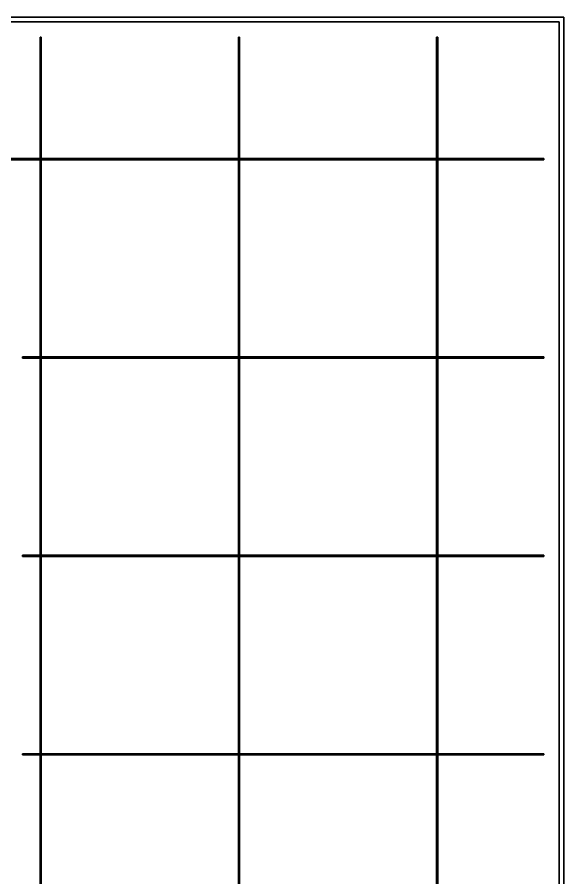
# Model space of a CAD drawing. Header units: metres. Extents: x -0.1 to 82.2, y -4 to 82.7.
# Drawn here: x 64.23 to 82.15, y 54.45 to 82.65 of the extents above; entities that cross this region are included whole.
import ezdxf

# ---------------------------------------------------------------- set-up
doc = ezdxf.new("R2010")
doc.units = ezdxf.units.M
doc.layers.add('A-SITE', color=8, linetype='Continuous')
doc.layers.add('A-SITE-JNT', color=9, linetype='Continuous')

msp = doc.modelspace()

# ---------------------------------------------------------------- linework, layer by layer
at = {"layer": 'A-SITE'}
for points in [[(-0.15, -0.15, -0.18), (-0.15, 82.65, -0.18), (82.15, 82.65, -0.18), (82.15, -0.15, -0.18)], [(-0.15, -0.15, -0.02), (82.15, -0.15, -0.02), (82.15, 82.65, -0.02), (-0.15, 82.65, -0.02)], [(-0.15, 82.65, -0.18), (-0.15, 82.65, -0.02), (82.15, 82.65, -0.02), (82.15, 82.65, -0.18)], [(82.15, -0.15, -0.18), (82.15, 82.65, -0.18), (82.15, 82.65, -0.02), (82.15, -0.15, -0.02)], [(0, 0, -0.6), (0, 82.5, -0.6), (82, 82.5, -0.6), (82, 0, -0.6)], [(0, 0), (82, 0), (82, 82.5), (0, 82.5)], [(0, 82.5, -0.6), (0, 82.5), (82, 82.5), (82, 82.5, -0.6)], [(82, 0, -0.6), (82, 82.5, -0.6), (82, 82.5), (82, 0)]]:
    msp.add_3dface(points, dxfattribs=at)
at = {"layer": 'A-SITE-JNT'}
for points in [[(64.98, 0.5, 0.002), (64.98, 82, 0.002), (65.02, 82, 0.002), (65.02, 0.5, 0.002)], [(64.98, 0.5, 0.01), (65.02, 0.5, 0.01), (65.02, 82, 0.01), (64.98, 82, 0.01)], [(64.98, 0.5, 0.002), (64.98, 0.5, 0.01), (64.98, 82, 0.01), (64.98, 82, 0.002)], [(64.98, 82, 0.002), (64.98, 82, 0.01), (65.02, 82, 0.01), (65.02, 82, 0.002)], [(65.02, 0.5, 0.002), (65.02, 82, 0.002), (65.02, 82, 0.01), (65.02, 0.5, 0.01)], [(71.48, 0.5, 0.002), (71.48, 82, 0.002), (71.52, 82, 0.002), (71.52, 0.5, 0.002)], [(71.48, 0.5, 0.01), (71.52, 0.5, 0.01), (71.52, 82, 0.01), (71.48, 82, 0.01)], [(71.48, 0.5, 0.002), (71.48, 0.5, 0.01), (71.48, 82, 0.01), (71.48, 82, 0.002)], [(71.48, 82, 0.002), (71.48, 82, 0.01), (71.52, 82, 0.01), (71.52, 82, 0.002)], [(71.52, 0.5, 0.002), (71.52, 82, 0.002), (71.52, 82, 0.01), (71.52, 0.5, 0.01)], [(77.98, 0.5, 0.002), (77.98, 82, 0.002), (78.02, 82, 0.002), (78.02, 0.5, 0.002)], [(77.98, 0.5, 0.01), (78.02, 0.5, 0.01), (78.02, 82, 0.01), (77.98, 82, 0.01)], [(77.98, 0.5, 0.002), (77.98, 0.5, 0.01), (77.98, 82, 0.01), (77.98, 82, 0.002)], [(77.98, 82, 0.002), (77.98, 82, 0.01), (78.02, 82, 0.01), (78.02, 82, 0.002)], [(78.02, 0.5, 0.002), (78.02, 82, 0.002), (78.02, 82, 0.01), (78.02, 0.5, 0.01)], [(0.5, 77.98, 0.002), (0.5, 78.02, 0.002), (81.5, 78.02, 0.002), (81.5, 77.98, 0.002)], [(0.5, 77.98, 0.01), (81.5, 77.98, 0.01), (81.5, 78.02, 0.01), (0.5, 78.02, 0.01)], [(0.5, 78.02, 0.002), (0.5, 78.02, 0.01), (81.5, 78.02, 0.01), (81.5, 78.02, 0.002)], [(0.5, 77.98, 0.002), (81.5, 77.98, 0.002), (81.5, 77.98, 0.01), (0.5, 77.98, 0.01)], [(81.5, 77.98, 0.002), (81.5, 78.02, 0.002), (81.5, 78.02, 0.01), (81.5, 77.98, 0.01)], [(64.4, 71.48, 0.002), (64.4, 71.52, 0.002), (81.5, 71.52, 0.002), (81.5, 71.48, 0.002)], [(64.4, 71.48, 0.01), (81.5, 71.48, 0.01), (81.5, 71.52, 0.01), (64.4, 71.52, 0.01)], [(64.4, 71.48, 0.002), (64.4, 71.48, 0.01), (64.4, 71.52, 0.01), (64.4, 71.52, 0.002)], [(64.4, 71.52, 0.002), (64.4, 71.52, 0.01), (81.5, 71.52, 0.01), (81.5, 71.52, 0.002)], [(64.4, 71.48, 0.002), (81.5, 71.48, 0.002), (81.5, 71.48, 0.01), (64.4, 71.48, 0.01)], [(81.5, 71.48, 0.002), (81.5, 71.52, 0.002), (81.5, 71.52, 0.01), (81.5, 71.48, 0.01)], [(64.4, 64.98, 0.002), (64.4, 65.02, 0.002), (81.5, 65.02, 0.002), (81.5, 64.98, 0.002)], [(64.4, 64.98, 0.01), (81.5, 64.98, 0.01), (81.5, 65.02, 0.01), (64.4, 65.02, 0.01)], [(64.4, 64.98, 0.002), (64.4, 64.98, 0.01), (64.4, 65.02, 0.01), (64.4, 65.02, 0.002)], [(64.4, 65.02, 0.002), (64.4, 65.02, 0.01), (81.5, 65.02, 0.01), (81.5, 65.02, 0.002)], [(64.4, 64.98, 0.002), (81.5, 64.98, 0.002), (81.5, 64.98, 0.01), (64.4, 64.98, 0.01)], [(81.5, 64.98, 0.002), (81.5, 65.02, 0.002), (81.5, 65.02, 0.01), (81.5, 64.98, 0.01)], [(64.4, 58.48, 0.002), (64.4, 58.52, 0.002), (81.5, 58.52, 0.002), (81.5, 58.48, 0.002)], [(64.4, 58.48, 0.01), (81.5, 58.48, 0.01), (81.5, 58.52, 0.01), (64.4, 58.52, 0.01)], [(64.4, 58.48, 0.002), (64.4, 58.48, 0.01), (64.4, 58.52, 0.01), (64.4, 58.52, 0.002)], [(64.4, 58.52, 0.002), (64.4, 58.52, 0.01), (81.5, 58.52, 0.01), (81.5, 58.52, 0.002)], [(64.4, 58.48, 0.002), (81.5, 58.48, 0.002), (81.5, 58.48, 0.01), (64.4, 58.48, 0.01)], [(81.5, 58.48, 0.002), (81.5, 58.52, 0.002), (81.5, 58.52, 0.01), (81.5, 58.48, 0.01)]]:
    msp.add_3dface(points, dxfattribs=at)

doc.saveas('drawing.dxf')
